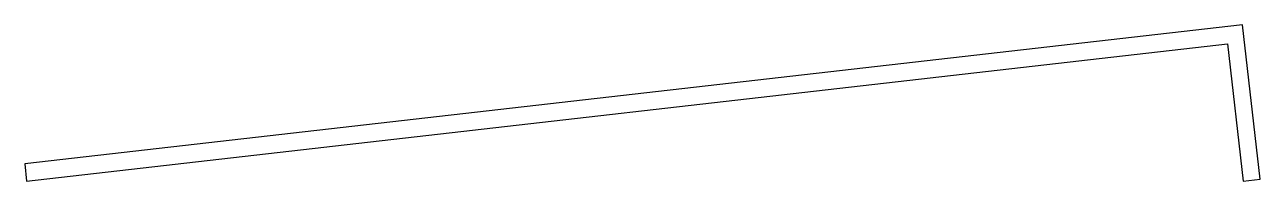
# Model space of a CAD drawing. Extents: x -60 to 66, y 2 to 18.
import ezdxf

# ---------------------------------------------------------------- set-up
doc = ezdxf.new("R2010")
doc.units = 0
doc.layers.get('0').update_dxf_attribs({"linetype": 'CONTINUOUS'})

msp = doc.modelspace()

# ---------------------------------------------------------------- linework, layer by layer
at = {"color": 7}
for p, q in [((64.24, 17.86), (-60.17, 3.66)), ((66.04, 2.09), (64.24, 17.86)), ((-59.97, 1.89), (62.68, 15.9)), ((62.68, 15.9), (64.28, 1.89)), ((-60.17, 3.66), (-59.97, 1.89)), ((64.28, 1.89), (66.04, 2.09))]:
    msp.add_line(p, q, dxfattribs=at)

doc.saveas('drawing.dxf')
